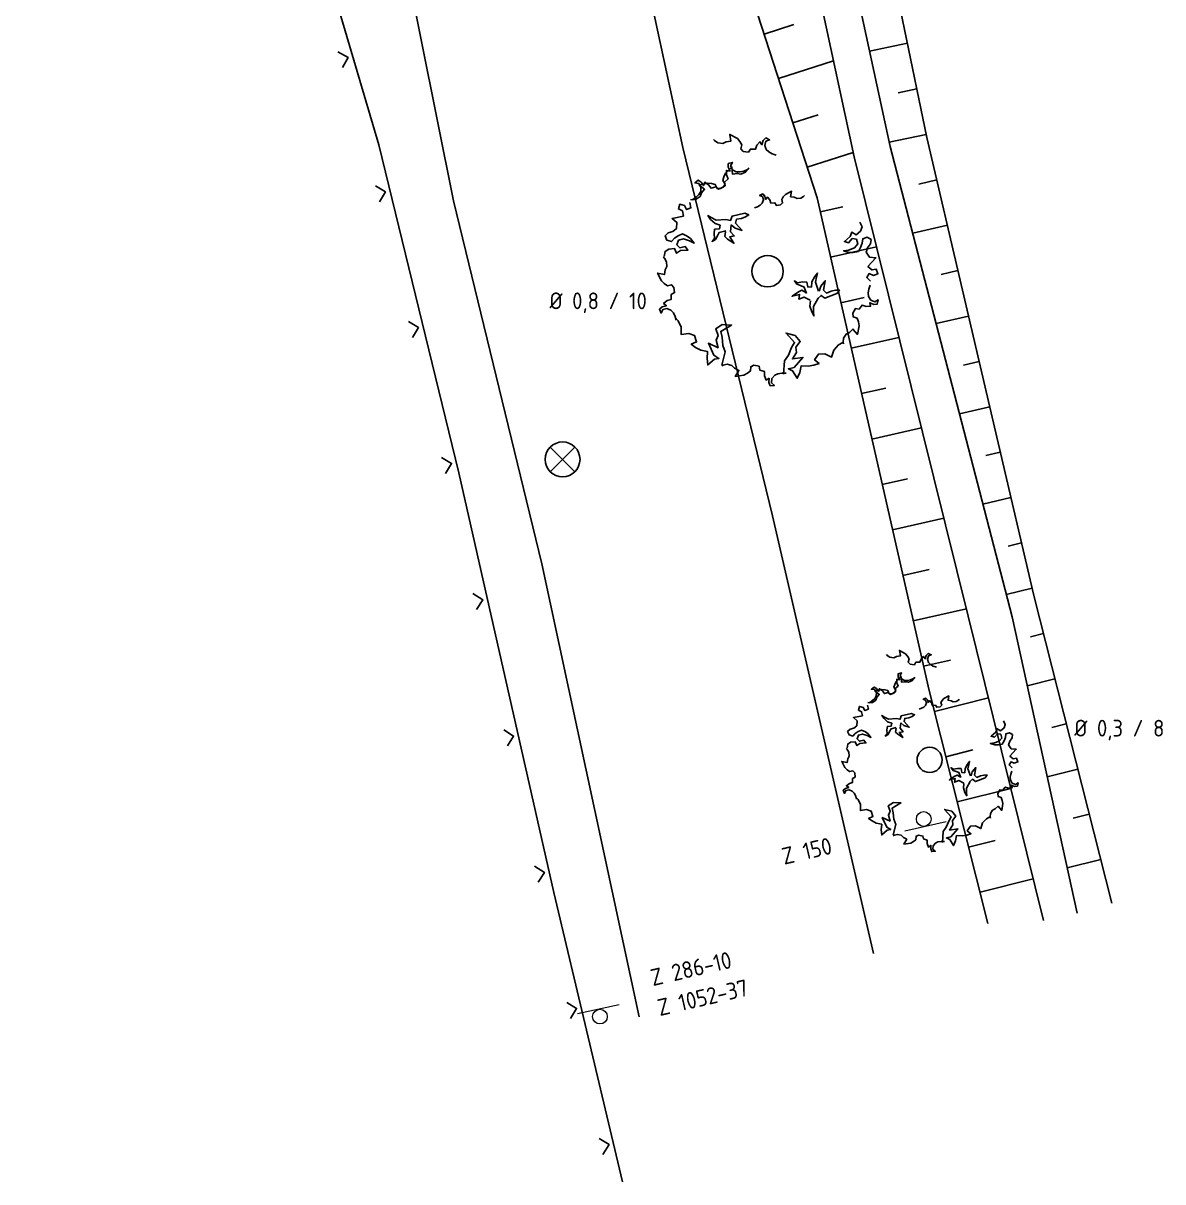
# Model space of a CAD drawing. Header units: metres. Extents: x 3570518 to 3570657, y 5731001 to 5731105.
# Drawn here: x 3570586.39 to 3570610.85, y 5731000.74 to 5731025.61 of the extents above; entities that cross this region are included whole.
import ezdxf
from ezdxf.enums import TextEntityAlignment as Align

# ---------------------------------------------------------------- set-up
doc = ezdxf.new("R2010")
doc.units = ezdxf.units.M
doc.header["$LTSCALE"] = 10
doc.header["$MEASUREMENT"] = 0
for name, color, linetype in [('VG-BLO-Einfriedungen', 7, 'Continuous'), ('VG-BLO-Strassen_Wege', 7, 'Continuous'), ('VG-BLO-Topographie', 7, 'Continuous'), ('VG-BLO-Vegetation', 7, 'Continuous'), ('VG-BLO-Versorgung', 7, 'Continuous'), ('VG-BLO-Vkz', 7, 'Continuous')]:
    doc.layers.add(name, color=color, linetype=linetype)
doc.styles.add('Style-isocp', font='isocp.shx')

# ---------------------------------------------------------------- blocks, each defined once
blk = doc.blocks.new('Schacht-1')
at = {"layer": 'VG-BLO-Versorgung'}
for p, q in [((-0.354, 0.354), (0.354, -0.354)), ((-0.354, -0.354), (0.354, 0.354))]:
    blk.add_line(p, q, dxfattribs=at)
blk.add_circle((0, 0), 0.5, dxfattribs=at)
blk = doc.blocks.new('Vkz_1')
at = {"layer": 'VG-BLO-Vkz', "linetype": 'Continuous', "lineweight": 20}
blk.add_line((-0.455, -0.158), (0.455, -0.158), dxfattribs=at)
at = {"layer": 'VG-BLO-Vkz', "linetype": 'Continuous', "lineweight": 0}
blk.add_circle((0, 0), 0.158, dxfattribs=at)
blk = doc.blocks.new('Laubbaum')
at = {"layer": 'VG-BLO-Vegetation', "flags": 128}
for points in [[(0.143, 1.991), (0.076, 2.014), (0.018, 2.047), (-0.026, 2.091), (-0.051, 2.159), (-0.03, 2.232), (0.032, 2.255), (-0.034, 2.287), (-0.077, 2.242), (-0.098, 2.172), (-0.135, 2.222), (-0.187, 2.162), (-0.212, 2.095), (-0.296, 2.097), (-0.331, 2.043), (-0.419, 2.057), (-0.464, 2.1), (-0.442, 2.171), (-0.476, 2.225), (-0.521, 2.276), (-0.652, 2.349), (-0.631, 2.232), (-0.712, 2.221), (-0.772, 2.193), (-0.854, 2.203), (-0.912, 2.242), (-0.931, 2.263)], [(-0.346, 1.746), (-0.411, 1.719), (-0.477, 1.704), (-0.539, 1.706), (-0.603, 1.741), (-0.636, 1.809), (-0.606, 1.867), (-0.677, 1.847), (-0.678, 1.785), (-0.646, 1.719), (-0.707, 1.731), (-0.706, 1.652), (-0.679, 1.585), (-0.743, 1.53), (-0.732, 1.467), (-0.807, 1.418), (-0.869, 1.419), (-0.901, 1.487), (-0.962, 1.504), (-1.03, 1.512), (-1.176, 1.478), (-1.082, 1.405), (-1.134, 1.343), (-1.16, 1.282), (-1.227, 1.234), (-1.297, 1.224), (-1.325, 1.227)], [(-1.287, 1.229), (-1.229, 1.27), (-1.181, 1.317), (-1.15, 1.37), (-1.145, 1.443), (-1.184, 1.507), (-1.25, 1.514), (-1.194, 1.562), (-1.142, 1.53), (-1.103, 1.468), (-1.08, 1.525), (-1.014, 1.482), (-0.972, 1.423), (-0.892, 1.448), (-0.844, 1.405), (-0.763, 1.442), (-0.73, 1.495), (-0.77, 1.558), (-0.752, 1.619), (-0.723, 1.68), (-0.615, 1.786), (-0.604, 1.667), (-0.523, 1.678), (-0.459, 1.667), (-0.382, 1.698), (-0.336, 1.751), (-0.323, 1.777)], [(-0.228, 1.09), (-0.174, 1.108), (-0.127, 1.134), (-0.092, 1.169), (-0.072, 1.224), (-0.089, 1.282), (-0.138, 1.301), (-0.085, 1.326), (-0.051, 1.29), (-0.034, 1.234), (-0.005, 1.273), (0.037, 1.226), (0.056, 1.171), (0.124, 1.173), (0.151, 1.129), (0.222, 1.14), (0.258, 1.174), (0.241, 1.231), (0.268, 1.275), (0.304, 1.315), (0.41, 1.373), (0.393, 1.279), (0.457, 1.27), (0.505, 1.247), (0.571, 1.255), (0.618, 1.286), (0.633, 1.303)], [(-1.774, 0.249), (-1.76, 0.338), (-1.697, 0.379), (-1.597, 0.386), (-1.563, 0.306), (-1.496, 0.352), (-1.367, 0.362), (-1.413, 0.421), (-1.505, 0.4), (-1.558, 0.451), (-1.529, 0.531), (-1.444, 0.552), (-1.339, 0.522), (-1.262, 0.48), (-1.321, 0.559), (-1.381, 0.602), (-1.462, 0.64), (-1.533, 0.607), (-1.596, 0.565), (-1.651, 0.508), (-1.728, 0.534), (-1.761, 0.606), (-1.707, 0.656), (-1.627, 0.681), (-1.565, 0.73), (-1.558, 0.835), (-1.639, 0.905), (-1.445, 0.945), (-1.463, 1.033), (-1.531, 1.068), (-1.509, 1.148), (-1.428, 1.125), (-1.391, 1.058), (-1.316, 1.088), (-1.333, 1.176)], [(-0.719, 0.887), (-0.635, 0.872), (-0.611, 0.947), (-0.392, 0.995), (-0.323, 0.967), (-0.378, 0.934), (-0.45, 0.905), (-0.534, 0.891), (-0.551, 0.822), (-0.437, 0.7), (-0.555, 0.737), (-0.623, 0.795)], [(-0.719, 0.887), (-0.882, 0.876), (-0.968, 0.919), (-1.025, 0.953), (-0.978, 0.889), (-0.903, 0.817), (-0.816, 0.789)], [(1.582, 0.841), (1.622, 0.761), (1.596, 0.691), (1.519, 0.627), (1.445, 0.672), (1.417, 0.595), (1.319, 0.511), (1.391, 0.491), (1.452, 0.561), (1.525, 0.551), (1.549, 0.469), (1.493, 0.402), (1.39, 0.365), (1.304, 0.354), (1.397, 0.324), (1.472, 0.325), (1.559, 0.341), (1.597, 0.411), (1.624, 0.482), (1.634, 0.559), (1.712, 0.584), (1.781, 0.545), (1.767, 0.473), (1.717, 0.405), (1.695, 0.329), (1.752, 0.241), (1.859, 0.231), (1.724, 0.085), (1.791, 0.024), (1.867, 0.037), (1.895, -0.042), (1.817, -0.071), (1.747, -0.038), (1.704, -0.107), (1.77, -0.168)], [(-0.812, 0.79), (-0.826, 0.725), (-0.909, 0.719), (-0.92, 0.644), (-0.913, 0.558), (-0.953, 0.51), (-0.892, 0.546), (-0.862, 0.607), (-0.83, 0.666), (-0.717, 0.694)], [(-0.623, 0.795), (-0.637, 0.677), (-0.572, 0.604), (-0.65, 0.588), (-0.578, 0.48), (-0.687, 0.552), (-0.734, 0.596), (-0.72, 0.673)], [(-1.567, -0.844), (-1.587, -0.777), (-1.617, -0.717), (-1.659, -0.671), (-1.727, -0.643), (-1.8, -0.661), (-1.826, -0.721), (-1.855, -0.654), (-1.808, -0.613), (-1.737, -0.596), (-1.785, -0.556), (-1.723, -0.507), (-1.654, -0.485), (-1.653, -0.401), (-1.597, -0.369), (-1.607, -0.28), (-1.648, -0.233), (-1.72, -0.251), (-1.773, -0.215), (-1.822, -0.168), (-1.888, -0.034), (-1.772, -0.06), (-1.757, 0.02), (-1.727, 0.078), (-1.733, 0.161), (-1.769, 0.221), (-1.79, 0.241)], [(0.756, -0.275), (0.689, -0.268), (0.673, -0.187), (0.598, -0.184), (0.513, -0.201), (0.461, -0.167), (0.503, -0.224), (0.568, -0.246), (0.63, -0.271), (0.67, -0.38)], [(0.876, -0.342), (0.822, -0.188), (0.84, -0.094), (0.858, -0.03), (0.809, -0.092), (0.76, -0.184), (0.756, -0.275)], [(0.858, -0.473), (0.92, -0.415), (0.982, -0.464), (1.191, -0.384), (1.233, -0.322), (1.169, -0.325), (1.093, -0.34), (1.015, -0.375), (0.963, -0.327), (0.991, -0.162), (0.913, -0.257), (0.888, -0.343)], [(0.733, -0.498), (0.629, -0.443), (0.537, -0.478), (0.55, -0.399), (0.423, -0.428), (0.529, -0.352), (0.588, -0.324), (0.655, -0.364)], [(1.764, -0.238), (1.741, -0.305), (1.73, -0.371), (1.736, -0.432), (1.775, -0.494), (1.844, -0.523), (1.901, -0.49), (1.885, -0.561), (1.823, -0.567), (1.755, -0.539), (1.771, -0.599), (1.692, -0.602), (1.623, -0.58), (1.573, -0.647), (1.509, -0.64), (1.465, -0.718), (1.47, -0.78), (1.539, -0.807), (1.56, -0.868), (1.572, -0.934), (1.547, -1.083), (1.468, -0.993), (1.41, -1.049), (1.351, -1.078), (1.307, -1.149), (1.301, -1.219), (1.306, -1.247)], [(0.868, -0.463), (0.788, -0.605), (0.79, -0.701), (0.796, -0.767), (0.759, -0.697), (0.726, -0.599), (0.737, -0.508)], [(-0.782, -1.611), (-0.726, -1.385), (-0.764, -1.275), (-0.779, -1.133), (-0.802, -1.034), (-0.616, -0.924), (-0.776, -0.915), (-0.889, -0.989), (-0.847, -1.103), (-0.882, -1.187), (-0.849, -1.315), (-1.015, -1.238), (-0.919, -1.445), (-0.833, -1.497), (-0.912, -1.509), (-1.026, -1.609), (-1.038, -1.501), (-1.028, -1.382), (-1.145, -1.356), (-1.234, -1.31), (-1.309, -1.256), (-1.217, -1.216), (-1.251, -1.104), (-1.353, -1.069), (-1.484, -1.088), (-1.482, -0.962), (-1.536, -0.854), (-1.591, -0.793)], [(0.278, -1.769), (0.29, -1.536), (0.359, -1.442), (0.415, -1.311), (0.466, -1.223), (0.32, -1.063), (0.475, -1.102), (0.562, -1.205), (0.489, -1.302), (0.497, -1.392), (0.428, -1.505), (0.61, -1.48), (0.458, -1.65), (0.36, -1.674), (0.432, -1.709), (0.512, -1.838), (0.555, -1.738), (0.58, -1.621), (0.699, -1.631), (0.798, -1.613), (0.886, -1.582), (0.809, -1.518), (0.875, -1.421), (0.983, -1.417), (1.102, -1.473), (1.137, -1.352), (1.221, -1.264), (1.291, -1.222)], [(0.319, -1.751), (0.248, -1.75), (0.181, -1.76), (0.125, -1.785), (0.078, -1.841), (0.072, -1.916), (0.121, -1.959), (0.048, -1.966), (0.024, -1.909), (0.029, -1.836), (-0.023, -1.869), (-0.051, -1.795), (-0.05, -1.723), (-0.13, -1.696), (-0.143, -1.633), (-0.231, -1.615), (-0.288, -1.639), (-0.293, -1.713), (-0.343, -1.753), (-0.403, -1.785), (-0.552, -1.806), (-0.491, -1.704), (-0.563, -1.665), (-0.609, -1.618), (-0.689, -1.598), (-0.758, -1.614), (-0.783, -1.628)]]:
    blk.add_lwpolyline(points, dxfattribs=at)
at = {"layer": 'VG-BLO-Vegetation'}
blk.add_circle((0, 0), 0.27, dxfattribs=at)
blk = doc.blocks.new('Zaun')
at = {"layer": 'VG-BLO-Einfriedungen', "ltscale": 0.1, "flags": 128}
blk.add_lwpolyline([(-0.177, 0.176), (0, 0), (0.176, 0.177)], dxfattribs=at)

msp = doc.modelspace()

# ---------------------------------------------------------------- linework, layer by layer
at = {"layer": 'VG-BLO-Einfriedungen', "ltscale": 0.1}
for p, q in [((3570602.298, 5731025.372), (3570602.936, 5731025.578)), ((3570605.371, 5731025.178), (3570604.56, 5731025.009)), ((3570602.605, 5731024.421), (3570603.785, 5731024.802)), ((3570605.574, 5731024.198), (3570605.173, 5731024.115)), ((3570602.913, 5731023.469), (3570603.454, 5731023.644)), ((3570605.777, 5731023.219), (3570604.983, 5731023.055)), ((3570603.22, 5731022.518), (3570604.207, 5731022.836)), ((3570606.003, 5731022.245), (3570605.619, 5731022.155)), ((3570603.502, 5731021.559), (3570603.984, 5731021.669)), ((3570606.23, 5731021.271), (3570605.486, 5731021.098)), ((3570603.723, 5731020.584), (3570604.708, 5731020.808)), ((3570606.457, 5731020.297), (3570606.097, 5731020.213)), ((3570603.945, 5731019.609), (3570604.447, 5731019.723)), ((3570606.684, 5731019.323), (3570605.988, 5731019.161)), ((3570604.167, 5731018.633), (3570605.19, 5731018.866)), ((3570606.911, 5731018.349), (3570606.575, 5731018.271)), ((3570604.389, 5731017.658), (3570604.91, 5731017.777)), ((3570607.138, 5731017.376), (3570606.49, 5731017.224)), ((3570604.611, 5731016.683), (3570605.673, 5731016.925)), ((3570607.365, 5731016.402), (3570607.053, 5731016.329)), ((3570604.833, 5731015.708), (3570605.373, 5731015.831)), ((3570607.592, 5731015.428), (3570606.992, 5731015.288)), ((3570605.055, 5731014.733), (3570606.155, 5731014.984)), ((3570607.819, 5731014.454), (3570607.531, 5731014.387)), ((3570605.276, 5731013.758), (3570605.836, 5731013.886)), ((3570608.047, 5731013.48), (3570607.494, 5731013.351)), ((3570605.498, 5731012.783), (3570606.638, 5731013.042)), ((3570608.29, 5731012.51), (3570608.01, 5731012.439)), ((3570605.72, 5731011.808), (3570606.299, 5731011.94)), ((3570608.536, 5731011.541), (3570607.944, 5731011.39)), ((3570605.953, 5731010.835), (3570607.111, 5731011.127)), ((3570608.782, 5731010.572), (3570608.47, 5731010.492)), ((3570606.197, 5731009.866), (3570606.774, 5731010.011)), ((3570609.028, 5731009.602), (3570608.372, 5731009.436)), ((3570606.441, 5731008.896), (3570607.59, 5731009.185)), ((3570609.275, 5731008.633), (3570608.931, 5731008.546)), ((3570606.685, 5731007.926), (3570607.258, 5731008.07)), ((3570609.521, 5731007.664), (3570608.801, 5731007.481)), ((3570606.93, 5731006.957), (3570608.07, 5731007.244))]:
    msp.add_line(p, q, dxfattribs=at)
at = {"layer": 'VG-BLO-Einfriedungen', "ltscale": 0.1, "flags": 128}
msp.add_lwpolyline([(3570599.26, 5731000.744), (3570597.783, 5731006.95), (3570595.741, 5731015.96), (3570594.024, 5731022.998), (3570591.706, 5731030.853), (3570589.275, 5731038.727), (3570587.886, 5731043.9), (3570581.235, 5731049.025), (3570570.954, 5731049.33), (3570563.189, 5731049.119), (3570557.833, 5731049.018), (3570551.107, 5731048.85), (3570542.963, 5731048.761), (3570533.927, 5731048.717), (3570526.742, 5731048.453)], dxfattribs=at)
at = {"layer": 'VG-BLO-Strassen_Wege', "ltscale": 0.1, "flags": 128}
for points in [[(3570604.646, 5731005.643), (3570602.473, 5731015.034), (3570600.555, 5731022.942), (3570599.06, 5731029.869), (3570598.873, 5731031.037), (3570598.821, 5731032.077), (3570599.001, 5731032.91), (3570597.407, 5731039.742), (3570595.569, 5731047.194), (3570595.488, 5731047.611), (3570594.865, 5731049.817), (3570594.071, 5731052.559), (3570594.258, 5731052.836), (3570594.174, 5731054.624), (3570587.5, 5731054.64)], [(3570588.834, 5731049.804), (3570590.013, 5731046.118), (3570590.119, 5731045.502), (3570591.817, 5731038.602), (3570593.447, 5731031.581), (3570594.237, 5731028.748), (3570595.628, 5731021.797), (3570597.523, 5731014.004), (3570599.615, 5731004.284)]]:
    msp.add_lwpolyline(points, dxfattribs=at)
at = {"layer": 'VG-BLO-Topographie', "ltscale": 0.1, "flags": 128}
for points in [[(3570604.355, 5731034.045), (3570604.118, 5731032.194), (3570604.348, 5731030.117), (3570605.791, 5731023.152), (3570608.083, 5731013.324), (3570609.759, 5731006.726)], [(3570602.893, 5731033.693), (3570603.318, 5731030.741), (3570605.004, 5731022.958), (3570607.62, 5731012.867), (3570609.014, 5731006.51)], [(3570601.723, 5731033.412), (3570602.549, 5731030.551), (3570604.227, 5731022.743), (3570606.677, 5731012.884), (3570608.29, 5731006.351)], [(3570600.468, 5731033.11), (3570600.922, 5731032.128), (3570601.556, 5731027.667), (3570603.433, 5731021.86), (3570605.839, 5731011.286), (3570607.098, 5731006.289)]]:
    msp.add_lwpolyline(points, dxfattribs=at)

# ---------------------------------------------------------------- block references
at = {"layer": 'VG-BLO-Einfriedungen', "ltscale": 0.1}
for p, rotation in [((3570593.366, 5731024.874), 106.4412595076963), ((3570594.167, 5731021.988), 103.7101469348768), ((3570594.878, 5731019.074), 103.7101469348768), ((3570595.589, 5731016.159), 103.7101469348768), ((3570596.256, 5731013.236), 102.7696296533536), ((3570596.919, 5731010.31), 102.7696296533536), ((3570597.582, 5731007.384), 102.7696296533536), ((3570598.272, 5731004.464), 103.3870889982308), ((3570598.967, 5731001.545), 103.3870889982308)]:
    msp.add_blockref('Zaun', p, dxfattribs=dict(at, rotation=rotation))
at = {"layer": 'VG-BLO-Vegetation', "xscale": 1.25, "yscale": 1.25, "zscale": 1.25, "rotation": 359.9366361167615}
msp.add_blockref('Laubbaum', (3570602.37, 5731020.285), dxfattribs=at)
at = {"layer": 'VG-BLO-Vegetation', "rotation": 359.9366361167615}
msp.add_blockref('Laubbaum', (3570605.849, 5731009.798), dxfattribs=at)
at = {"layer": 'VG-BLO-Versorgung', "xscale": 0.7500000000000001, "yscale": 0.7500000000000001, "zscale": 0.7500000000000001, "rotation": 359.9366361167615}
msp.add_blockref('Schacht-1', (3570597.97, 5731016.246), dxfattribs=at)
at = {"layer": 'VG-BLO-Vkz', "linetype": 'Continuous', "lineweight": 20}
for p, rotation in [((3570605.723, 5731008.53), 13.0284769245251), ((3570598.772, 5731004.29), 192.1462748335116)]:
    msp.add_blockref('Vkz_1', p, dxfattribs=dict(at, rotation=rotation))

# ---------------------------------------------------------------- texts
at = {"layer": 'VG-BLO-Vegetation', "linetype": 'Continuous', "style": 'Style-isocp'}
for s, p in [('Ø 0,8 / 10', (3570598.735, 5731019.649)), ('Ø 0,3 / 8', (3570609.921, 5731010.479))]:
    msp.add_text(s, height=0.36, rotation=359.9366, dxfattribs=at).set_placement(p, align=Align.MIDDLE_CENTER)
at = {"layer": 'VG-BLO-Vkz', "linetype": 'Continuous', "style": 'Style-isocp'}
msp.add_text('Z 150', height=0.36, rotation=13.0285, dxfattribs=at).set_placement((3570603.739, 5731007.966), align=Align.MIDDLE_RIGHT)
at = {"layer": 'VG-BLO-Vkz', "linetype": 'Continuous', "insert": (3570599.942, 5731004.796), "char_height": 0.36, "attachment_point": 4, "rotation": 13.0285, "line_spacing_factor": 1.1, "style": 'Style-isocp'}
msp.add_mtext('Z 286-10\\PZ 1052-37', dxfattribs=at)

doc.saveas('drawing.dxf')
